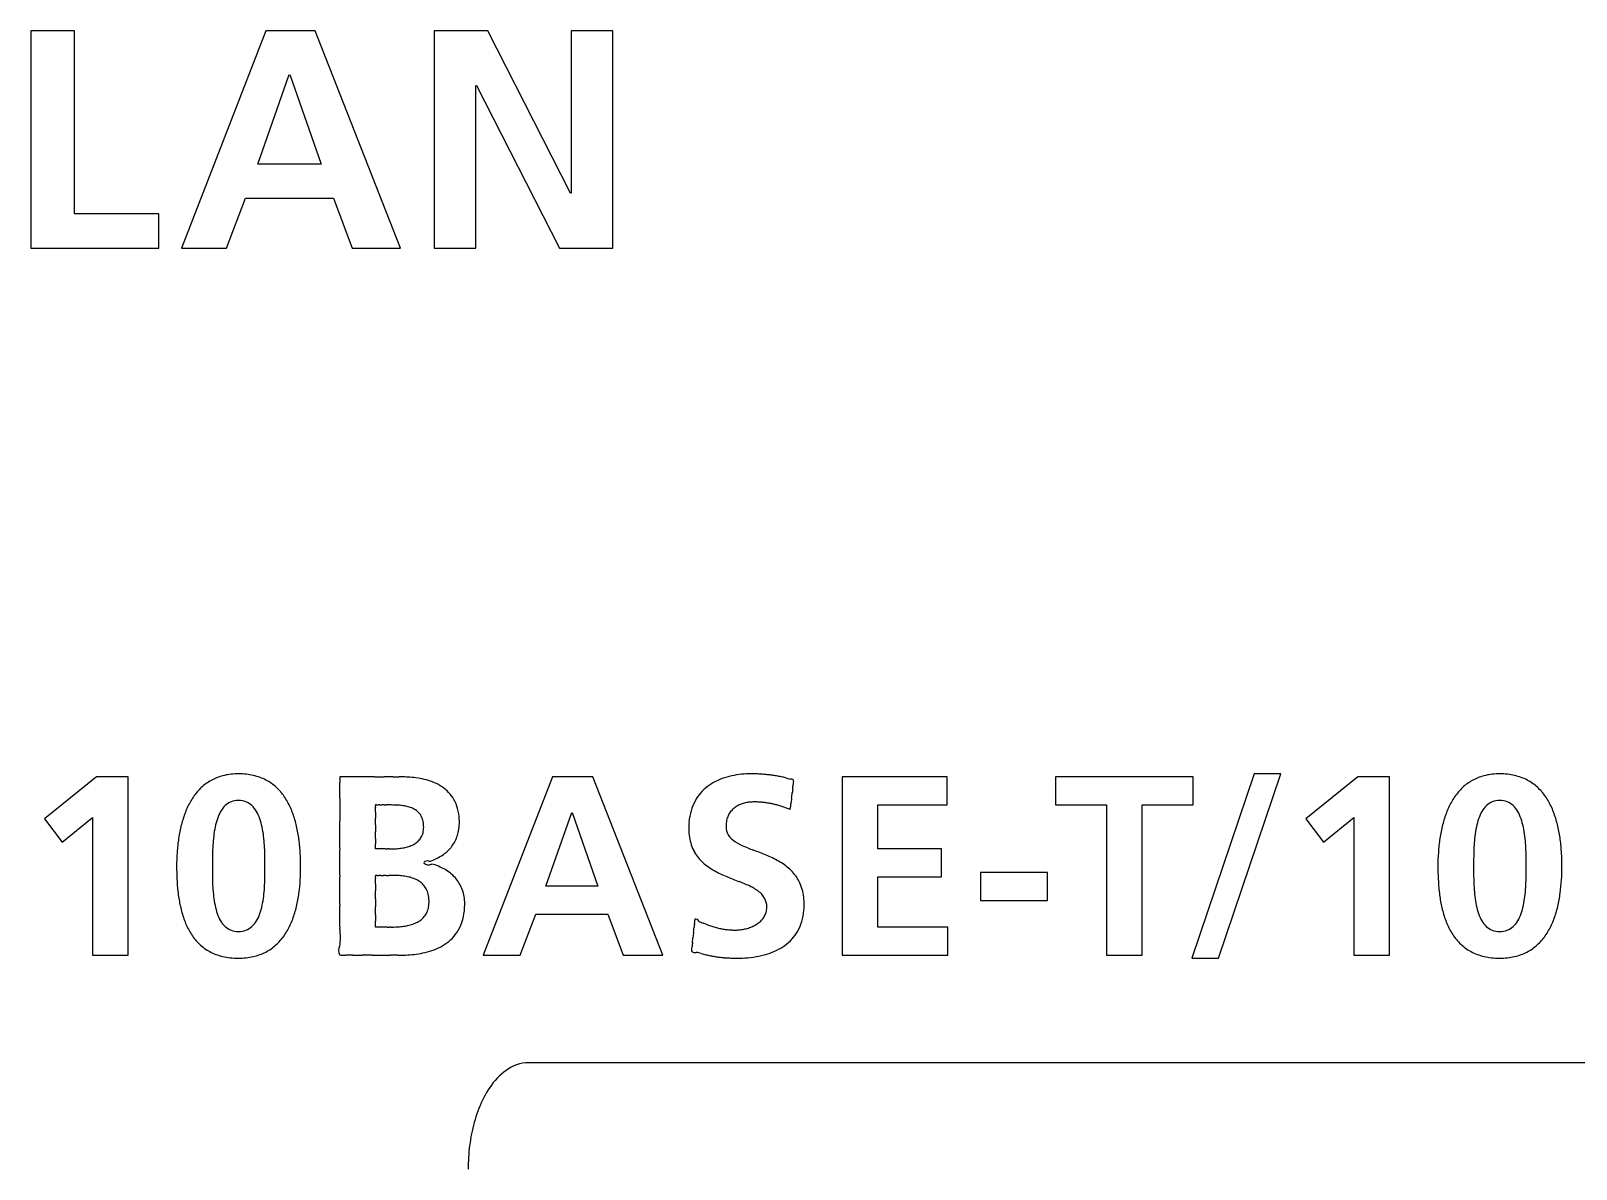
# Model space of a CAD drawing. Header units: millimetres. Extents: x -11 to 5160, y -11 to 2043.
# Drawn here: x 4484.84 to 4491.27, y 1661.94 to 1666.68 of the extents above; entities that cross this region are included whole.
import ezdxf

# ---------------------------------------------------------------- set-up
doc = ezdxf.new("R2010")
doc.units = ezdxf.units.MM

msp = doc.modelspace()

# ---------------------------------------------------------------- linework, layer by layer
at = {"color": 7, "linetype": 'Continuous'}
for p, q in [((4485.0175, 1666.6797), (4484.836, 1666.6797)), ((4484.836, 1666.6797), (4484.836, 1665.7751)), ((4485.0175, 1665.9177), (4485.0175, 1666.6797)), ((4485.8153, 1666.6797), (4485.4627, 1665.7751)), ((4486.02, 1666.6797), (4485.8153, 1666.6797)), ((4486.3751, 1665.7751), (4486.02, 1666.6797)), ((4486.7394, 1666.6797), (4486.5165, 1666.6797)), ((4486.5165, 1666.6797), (4486.5165, 1665.7751)), ((4487.0841, 1666.0033), (4486.7394, 1666.6797)), ((4487.0867, 1666.6797), (4487.0867, 1666.0033)), ((4487.2604, 1666.6797), (4487.0867, 1666.6797)), ((4487.2604, 1665.7751), (4487.2604, 1666.6797)), ((4485.7815, 1666.1249), (4485.9124, 1666.4982)), ((4485.915, 1666.4982), (4486.0459, 1666.1249)), ((4486.6902, 1665.7751), (4486.6902, 1666.4516)), ((4486.6902, 1666.4516), (4486.6928, 1666.4516)), ((4486.6928, 1666.4516), (4487.0387, 1665.7751)), ((4486.0459, 1666.1249), (4485.7815, 1666.1249)), ((4487.0867, 1666.0033), (4487.0841, 1666.0033)), ((4485.6507, 1665.7751), (4485.7297, 1665.9825)), ((4485.7297, 1665.9825), (4486.0965, 1665.9825)), ((4486.0965, 1665.9825), (4486.1742, 1665.7751)), ((4485.3687, 1665.9177), (4485.0175, 1665.9177)), ((4485.3687, 1665.7751), (4485.3687, 1665.9177)), ((4484.836, 1665.7751), (4485.3687, 1665.7751)), ((4485.4627, 1665.7751), (4485.6507, 1665.7751)), ((4486.1742, 1665.7751), (4486.3751, 1665.7751)), ((4486.5165, 1665.7751), (4486.6902, 1665.7751)), ((4487.0387, 1665.7751), (4487.2604, 1665.7751)), ((4485.1094, 1663.5719), (4484.8924, 1663.3976)), ((4485.2412, 1663.5719), (4485.1094, 1663.5719)), ((4485.2412, 1662.8298), (4485.2412, 1663.5719)), ((4486.1224, 1663.5719), (4486.1224, 1663.5478)), ((4486.1308, 1663.5719), (4486.1224, 1663.5719)), ((4486.226, 1663.5719), (4486.1308, 1663.5719)), ((4487.0093, 1663.5719), (4486.7199, 1662.8298)), ((4487.1773, 1663.5719), (4487.0093, 1663.5719)), ((4487.4685, 1662.8298), (4487.1773, 1663.5719)), ((4488.6539, 1663.5719), (4488.2159, 1663.5719)), ((4488.2159, 1663.5719), (4488.2159, 1662.8298)), ((4488.6539, 1663.4551), (4488.6539, 1663.5719)), ((4489.6783, 1663.5719), (4489.1042, 1663.5719)), ((4489.1042, 1663.5719), (4489.1042, 1663.4551)), ((4489.932, 1663.5848), (4489.6726, 1662.817)), ((4489.6783, 1663.4551), (4489.6783, 1663.5719)), ((4489.7833, 1662.817), (4490.0427, 1663.5848)), ((4490.0427, 1663.5848), (4489.932, 1663.5848)), ((4490.3639, 1663.5719), (4490.1469, 1663.3976)), ((4490.4956, 1663.5719), (4490.3639, 1663.5719)), ((4490.4956, 1662.8298), (4490.4956, 1663.5719)), ((4486.2713, 1663.4541), (4486.272, 1663.4551)), ((4487.9998, 1663.4358), (4488.0014, 1663.4508)), ((4488.3648, 1663.272), (4488.3648, 1663.4551)), ((4488.3648, 1663.4551), (4488.6539, 1663.4551)), ((4489.1042, 1663.4551), (4489.3168, 1663.4551)), ((4489.3168, 1663.4551), (4489.3168, 1662.8298)), ((4489.4657, 1662.8298), (4489.4657, 1663.4551)), ((4489.4657, 1663.4551), (4489.6783, 1663.4551)), ((4484.8924, 1663.3976), (4484.9669, 1663.3008)), ((4484.9669, 1663.3008), (4485.0924, 1663.4029)), ((4485.0924, 1663.4029), (4485.0924, 1662.8298)), ((4486.9816, 1663.1169), (4487.089, 1663.4231)), ((4487.0911, 1663.4231), (4487.1985, 1663.1169)), ((4490.1469, 1663.3976), (4490.2214, 1663.3008)), ((4490.2214, 1663.3008), (4490.3469, 1663.4029)), ((4490.3469, 1663.4029), (4490.3469, 1662.8298)), ((4486.2713, 1663.272), (4486.2713, 1663.2778)), ((4486.3045, 1663.272), (4486.2713, 1663.272)), ((4488.6295, 1663.272), (4488.3648, 1663.272)), ((4488.6295, 1663.1552), (4488.6295, 1663.272)), ((4489.0716, 1663.1744), (4488.792, 1663.1744)), ((4488.792, 1663.1744), (4488.792, 1663.0573)), ((4489.0716, 1663.0573), (4489.0716, 1663.1744)), ((4486.2713, 1663.1604), (4486.2721, 1663.1616)), ((4487.1985, 1663.1169), (4486.9816, 1663.1169)), ((4488.3648, 1662.9467), (4488.3648, 1663.1552)), ((4488.3648, 1663.1552), (4488.6295, 1663.1552)), ((4488.792, 1663.0573), (4489.0716, 1663.0573)), ((4486.8742, 1662.8298), (4486.939, 1662.9998)), ((4486.939, 1662.9998), (4487.2399, 1662.9998)), ((4487.2399, 1662.9998), (4487.3037, 1662.8298)), ((4486.2713, 1662.9467), (4486.2713, 1662.9535)), ((4486.3097, 1662.9467), (4486.2713, 1662.9467)), ((4488.6562, 1662.9467), (4488.3648, 1662.9467)), ((4488.6562, 1662.8298), (4488.6562, 1662.9467)), ((4485.0924, 1662.8298), (4485.2412, 1662.8298)), ((4486.2986, 1662.8298), (4486.3353, 1662.8298)), ((4486.7199, 1662.8298), (4486.8742, 1662.8298)), ((4487.3037, 1662.8298), (4487.4685, 1662.8298)), ((4488.2159, 1662.8298), (4488.6562, 1662.8298)), ((4489.3168, 1662.8298), (4489.4657, 1662.8298)), ((4489.6726, 1662.817), (4489.7833, 1662.817)), ((4490.3469, 1662.8298), (4490.4956, 1662.8298)), ((4494.2472, 1662.3814), (4486.9089, 1662.3814))]:
    msp.add_line(p, q, dxfattribs=at)
msp.add_lwpolyline([(4486.9089, 1662.3814), (4486.8963, 1662.3808), (4486.8839, 1662.3791), (4486.8715, 1662.3763), (4486.8592, 1662.3725), (4486.8477, 1662.3679), (4486.8366, 1662.3625), (4486.8259, 1662.3564), (4486.8156, 1662.3496), (4486.8057, 1662.3422), (4486.7962, 1662.3343), (4486.7871, 1662.3259), (4486.7785, 1662.3171), (4486.7703, 1662.3079), (4486.7624, 1662.2983), (4486.755, 1662.2885), (4486.7478, 1662.2784), (4486.7411, 1662.2681), (4486.7346, 1662.2575), (4486.7285, 1662.2468), (4486.7227, 1662.2359), (4486.7174, 1662.2252), (4486.7122, 1662.214), (4486.7072, 1662.2027), (4486.7026, 1662.1913), (4486.6982, 1662.1797), (4486.694, 1662.1681), (4486.6901, 1662.1564), (4486.6864, 1662.1446), (4486.683, 1662.1327), (4486.6798, 1662.1208), (4486.6769, 1662.1088), (4486.6741, 1662.0968), (4486.6716, 1662.0847), (4486.6693, 1662.0725), (4486.6673, 1662.0604), (4486.6654, 1662.0482), (4486.6637, 1662.0359), (4486.6623, 1662.024), (4486.661, 1662.0117), (4486.66, 1661.9994), (4486.6591, 1661.9871), (4486.6584, 1661.9748), (4486.658, 1661.9625), (4486.6577, 1661.9501), (4486.6576, 1661.9383)], dxfattribs=at)
for centre, radius, start, end in [((4485.6856, 1663.3796), 0.2034, 110.11625, 124.58246), ((4485.6949, 1663.3506), 0.2339, 96.14346, 109.802), ((4485.7011, 1663.3032), 0.2816, 83.44227, 96.36305), ((4485.7072, 1663.3391), 0.2453, 70.11651, 83.914), ((4485.7196, 1663.3771), 0.2054, 54.85442, 69.76752), ((4486.247, 812.2172), 851.3547, 89.99859, 90.00141), ((4486.2881, 1884.449), 220.8771, 269.994757, 270.005243), ((4486.3258, 1609.4699), 54.1021, 89.98146, 90.01854), ((4486.3562, 1675.5536), 11.9816, 269.93864, 270.06136), ((4486.3752, 1661.5924), 1.9795, 89.82083, 90.17917), ((4486.3801, 1663.0173), 0.5546, 87.32373, 89.87143), ((4486.3864, 1663.1678), 0.404, 82.37418, 87.21907), ((4486.3952, 1663.2295), 0.3417, 76.51867, 82.46181), ((4486.4125, 1663.3011), 0.268, 68.88975, 76.55241), ((4487.7879, 1663.3566), 0.2202, 116.94838, 127.27573), ((4487.8062, 1663.3205), 0.2606, 108.05325, 116.9469), ((4487.8227, 1663.2702), 0.3135, 100.49411, 108.06291), ((4487.8317, 1663.2244), 0.3602, 93.84834, 100.57), ((4487.8376, 1663.1205), 0.4643, 89.34427, 93.71489), ((4487.8372, 1662.935), 0.6497, 87.67851, 89.50017), ((4487.8373, 1662.926), 0.6588, 85.94179, 87.71279), ((4487.8411, 1662.9804), 0.6042, 84.03438, 85.93845), ((4487.8415, 1662.9861), 0.5985, 82.1169, 84.01347), ((4487.8571, 1663.0938), 0.4897, 79.91826, 82.20698), ((4487.7726, 1662.6513), 0.9402, 78.38956, 79.5674), ((4487.9286, 1663.3883), 0.1869, 73.88292, 79.74372), ((4488.0138, 1663.6533), 0.0917, 248.64728, 260.49007), ((4488.0015, 1663.5462), 0.0169, 44.3502, 99.67243), ((4487.9983, 1663.557), 0.0153, 343.47892, 3.58739), ((4490.9401, 1663.3796), 0.2034, 110.11625, 124.58246), ((4490.9493, 1663.3506), 0.2339, 96.14346, 109.802), ((4490.9555, 1663.3032), 0.2816, 83.44227, 96.36305), ((4490.9617, 1663.3391), 0.2453, 70.11651, 83.914), ((4490.9741, 1663.3771), 0.2054, 54.85442, 69.76752), ((4485.725, 1663.3424), 0.2578, 138.26192, 149.59471), ((4485.6924, 1663.3711), 0.2144, 124.7874, 138.16983), ((4485.7148, 1663.3719), 0.2124, 40.75205, 54.61383), ((4485.6822, 1663.3444), 0.255, 28.99535, 40.63958), ((3867.0357, 1663.5153), 619.0867, 359.996995, 0.003005), ((4486.4335, 1663.355), 0.2102, 59.17948, 68.92941), ((4486.4538, 1663.3892), 0.1704, 47.12664, 59.15969), ((4486.4656, 1663.4024), 0.1527, 33.19149, 46.97722), ((4487.768, 1663.3816), 0.1881, 139.10183, 151.47088), ((4487.7727, 1663.3769), 0.1947, 127.33205, 138.97605), ((4480.9789, 1664.2919), 7.0726, 353.45195, 353.61435), ((4489.8271, 1663.3087), 1.83, 173.23184, 173.83447), ((4487.5676, 1663.5829), 0.446, 352.47127, 354.59504), ((4488.1092, 1663.5358), 0.0976, 170.03971, 177.0266), ((4490.9795, 1663.3424), 0.2578, 138.26192, 149.59471), ((4490.9469, 1663.3711), 0.2144, 124.7874, 138.16983), ((4490.9693, 1663.3719), 0.2124, 40.75205, 54.61383), ((4490.9367, 1663.3444), 0.255, 28.99535, 40.63958), ((4485.8913, 1663.2641), 0.442, 158.63122, 165.81677), ((4485.791, 1663.3036), 0.3343, 149.58035, 158.67532), ((4485.7427, 1663.3604), 0.1346, 142.89691, 156.47345), ((4485.7051, 1663.3889), 0.0874, 123.62776, 142.95442), ((4485.699, 1663.3956), 0.0785, 100.90624, 122.60698), ((4485.7006, 1663.3884), 0.0858, 78.98262, 101.01738), ((4485.702, 1663.393), 0.0811, 57.95861, 79.33323), ((4485.6966, 1663.3874), 0.0886, 37.65957, 56.93339), ((4485.6607, 1663.3597), 0.134, 23.97678, 37.68462), ((4485.6129, 1663.3059), 0.3343, 19.84313, 29.01015), ((4665.1591, 1663.4356), 179.0367, 179.984883, 180.015117), ((4486.2871, 1663.4491), 0.0166, 162.4102, 197.5898), ((4486.6732, 1663.413), 0.4021, 178.23216, 181.76784), ((4486.1808, 1663.4347), 0.091, 354.09152, 5.90848), ((4486.2738, 1663.4506), 0.00481, 66.98929, 113.01071), ((4486.2789, 1663.4792), 0.0243, 262.51808, 277.48192), ((4486.2861, 1663.3502), 0.1049, 87.79426, 92.20574), ((4486.2946, 1663.8745), 0.4195, 269.38604, 270.61396), ((4486.3037, 1661.8578), 1.5973, 89.83727, 90.16273), ((4486.3124, 1669.3967), 5.9416, 269.95986, 270.04014), ((4486.3199, 1634.2327), 29.2224, 89.99339, 90.00661), ((4486.3254, 1646.1355), 17.3196, 89.99282, 90.00718), ((4486.3279, 1662.0188), 1.4362, 89.79226, 90.01292), ((4486.3318, 1662.8668), 0.5883, 87.7393, 89.87282), ((4486.3416, 1663.1098), 0.3451, 84.16514, 87.7757), ((4486.3544, 1663.2333), 0.2209, 78.73585, 84.21161), ((4486.369, 1663.3057), 0.147, 70.94043, 78.80366), ((4486.384, 1663.3487), 0.1015, 60.16259, 70.99563), ((4486.3962, 1663.3702), 0.0768, 46.22939, 60.10116), ((4486.4013, 1663.376), 0.0691, 30.24891, 45.93295), ((4486.4605, 1663.3998), 0.1584, 18.67884, 32.97084), ((4486.4203, 1663.3873), 0.2005, 5.58741, 18.38204), ((4487.8281, 1663.3626), 0.2514, 164.10959, 175.01087), ((4487.7799, 1663.3755), 0.2014, 151.58442, 163.89077), ((4487.8181, 1663.3759), 0.0846, 139.15435, 152.09017), ((4487.8208, 1663.3734), 0.0883, 127.12532, 139.03455), ((4487.828, 1663.3637), 0.1004, 116.72821, 127.06461), ((4487.8365, 1663.3468), 0.1194, 108.05627, 116.7409), ((4487.8439, 1663.3242), 0.1431, 100.85379, 108.0704), ((4487.8471, 1663.3095), 0.1581, 94.54557, 100.96244), ((4487.8498, 1663.2643), 0.2034, 89.50202, 94.31684), ((4487.8496, 1663.1396), 0.3281, 86.67564, 89.65415), ((4487.8474, 1663.0919), 0.3759, 84.1668, 86.76618), ((4487.8477, 1663.0956), 0.3721, 81.5194, 84.14342), ((4487.8462, 1663.0857), 0.3821, 78.9744, 81.52669), ((4487.8454, 1663.0814), 0.3865, 76.45485, 78.97354), ((4487.8445, 1663.0778), 0.3902, 73.96804, 76.45634), ((4487.8441, 1663.0762), 0.3918, 71.49922, 73.96863), ((4487.8445, 1663.0773), 0.3907, 69.03546, 71.50135), ((4487.8447, 1663.078), 0.39, 66.57576, 69.03272), ((4395.7535, 1673.915), 92.8395, 353.528249, 353.538057), ((4513.9744, 1660.5323), 26.1364, 173.51241, 173.5539), ((4491.1457, 1663.2641), 0.442, 158.63122, 165.81677), ((4491.0455, 1663.3036), 0.3343, 149.58035, 158.67532), ((4490.9971, 1663.3604), 0.1346, 142.89691, 156.47345), ((4490.9596, 1663.3889), 0.0874, 123.62777, 142.95442), ((4490.9535, 1663.3956), 0.0785, 100.90622, 122.60699), ((4490.955, 1663.3884), 0.0858, 78.98286, 101.01714), ((4490.9564, 1663.393), 0.0811, 57.95984, 79.33377), ((4490.9511, 1663.3874), 0.0886, 37.66093, 56.93462), ((4490.9152, 1663.3597), 0.134, 23.97778, 37.68591), ((4490.8674, 1663.3059), 0.3343, 19.84313, 29.01015), ((4486.0174, 1663.2317), 0.5723, 165.76335, 171.51647), ((4485.9528, 1663.2893), 0.357, 165.09473, 171.09834), ((4485.8235, 1663.3243), 0.223, 156.26362, 165.23801), ((4485.5824, 1663.324), 0.22, 15.06014, 24.17746), ((4485.4566, 1663.2892), 0.3505, 9.08372, 15.20322), ((4485.5051, 1663.2666), 0.449, 12.83765, 19.89419), ((4485.3622, 1663.2335), 0.5957, 7.44986, 12.88839), ((4435.6662, 1663.332), 50.4562, 359.93598, 0.06402), ((4484.6434, 1663.3864), 1.6279, 359.50287, 0.49713), ((4492.5177, 1663.3578), 6.2464, 179.8668, 180.1332), ((4486.3933, 1663.3719), 0.078, 14.68195, 29.88297), ((4486.3638, 1663.3645), 0.1085, 1.75972, 14.52676), ((4486.3675, 1663.3628), 0.1048, 349.81322, 2.76733), ((4486.444, 1663.3807), 0.177, 346.99937, 355.7469), ((4486.4038, 1663.3833), 0.2173, 355.8495, 6.2236), ((4487.8296, 1663.3592), 0.2531, 174.26002, 188.74071), ((4487.8103, 1663.3667), 0.0784, 175.19905, 200.42632), ((4487.8426, 1663.3675), 0.1106, 164.89146, 177.00456), ((4487.8266, 1663.3719), 0.094, 152.31449, 164.94404), ((4491.2719, 1663.2317), 0.5723, 165.76335, 171.51647), ((4491.2072, 1663.2893), 0.357, 165.09473, 171.09834), ((4491.0779, 1663.3243), 0.223, 156.26362, 165.23801), ((4490.8369, 1663.324), 0.22, 15.06081, 24.17844), ((4490.7111, 1663.2892), 0.3505, 9.08413, 15.20388), ((4490.7596, 1663.2666), 0.449, 12.83765, 19.89419), ((4490.6167, 1663.2335), 0.5957, 7.44986, 12.88839), ((4486.1745, 1663.2081), 0.7311, 171.50565, 176.10861), ((4486.3963, 1663.2368), 0.8039, 175.04487, 177.78185), ((4486.1371, 1663.2597), 0.5437, 171.01302, 175.0881), ((4485.2753, 1663.2595), 0.5344, 5.01851, 9.16618), ((4485.0327, 1663.2374), 0.7779, 2.24659, 5.07531), ((4485.1904, 1663.2105), 0.7691, 3.26034, 7.48566), ((4463.2897, 1663.3297), 22.9816, 359.9661, 0.0339), ((4567.6692, 1663.3047), 81.398, 179.992012, 180.007988), ((4486.3823, 1663.3797), 0.101, 294.31589, 305.09379), ((4486.395, 1663.3615), 0.0788, 305.13609, 318.58829), ((4486.4009, 1663.3559), 0.0706, 318.82325, 334.0396), ((4486.3954, 1663.3582), 0.0766, 334.34416, 349.50077), ((4486.4664, 1663.375), 0.1539, 328.18679, 337.55677), ((4486.4616, 1663.3769), 0.159, 337.59534, 346.91409), ((4487.7632, 1663.3488), 0.1859, 188.67925, 208.55397), ((4487.8079, 1663.3715), 0.0781, 204.37437, 232.37327), ((4487.8701, 1663.4501), 0.1783, 231.94634, 246.30061), ((4491.429, 1663.2081), 0.7311, 171.50565, 176.10861), ((4491.6508, 1663.2368), 0.8039, 175.04487, 177.78185), ((4491.3916, 1663.2597), 0.5437, 171.01302, 175.0881), ((4490.5297, 1663.2595), 0.5343, 5.01874, 9.16659), ((4490.2872, 1663.2374), 0.7779, 2.24669, 5.07554), ((4490.4449, 1663.2105), 0.7691, 3.26033, 7.48567), ((4486.2462, 1663.2014), 0.8031, 175.9777, 180.18623), ((4488.7711, 1663.2028), 3.1791, 179.48386, 180.07274), ((4486.8238, 1663.2198), 1.2317, 177.76069, 179.45547), ((4484.5064, 1663.2173), 1.3045, 0.62073, 2.22091), ((4484.052, 1663.2082), 1.7591, 359.69417, 0.75843), ((4485.0152, 1663.1999), 0.9446, 359.9313, 3.29863), ((4499.798, 1663.2157), 13.6758, 179.74906, 180.25094), ((4205.1551, 1663.2856), 281.1162, 359.998415, 0.001585), ((4486.3092, 1516.5919), 146.6802, 89.998173, 90.001827), ((4486.318, 1699.4981), 36.226, 269.9935, 270.0065), ((4486.3252, 1655.0961), 8.176, 89.97827, 90.02173), ((4486.3299, 1664.7293), 1.4572, 269.93487, 270.06513), ((4486.3313, 1663.7162), 0.4441, 270.03003, 271.6407), ((4486.3348, 1663.5949), 0.3228, 271.65093, 275.33207), ((4486.3415, 1663.5255), 0.2531, 275.27623, 279.99392), ((4486.3529, 1663.4615), 0.1881, 279.95101, 286.18542), ((4486.3671, 1663.413), 0.1375, 286.124, 294.36261), ((4486.0469, 1664.1836), 1.065, 296.38347, 297.80203), ((4486.4728, 1663.3631), 0.1406, 300.2181, 310.648), ((4486.456, 1663.3856), 0.1686, 309.99961, 318.51859), ((4486.4689, 1663.3734), 0.1509, 318.73401, 328.19417), ((4487.7562, 1663.3484), 0.1797, 209.52232, 227.99611), ((4488.1083, 1663.9659), 0.7464, 245.47167, 249.45674), ((4487.1813, 1661.5012), 1.8868, 67.64253, 69.35896), ((4487.7209, 1662.8129), 0.4685, 60.56152, 67.657), ((4491.5006, 1663.2014), 0.8031, 175.9777, 180.18623), ((4494.0256, 1663.2028), 3.1791, 179.48386, 180.07274), ((4492.0783, 1663.2198), 1.2317, 177.76069, 179.45547), ((4489.761, 1663.2173), 1.3045, 0.62075, 2.22102), ((4489.3066, 1663.2082), 1.759, 359.69416, 0.75847), ((4490.2696, 1663.1999), 0.9446, 359.93133, 3.2986), ((4486.3938, 1663.1947), 0.9507, 179.75624, 182.8351), ((4488.9718, 1663.1923), 3.3798, 179.88976, 180.43332), ((4486.8362, 1663.1764), 1.2441, 180.44532, 182.09483), ((4484.5037, 1663.1789), 1.3073, 357.89508, 359.46484), ((4483.9961, 1663.1883), 1.815, 359.31858, 0.33079), ((4485.0405, 1663.1982), 0.9193, 356.58589, 0.03817), ((4486.4871, 1663.2038), 0.0182, 66.87413, 138.89453), ((4486.4928, 1663.2335), 0.0277, 225.54538, 296.09678), ((4486.4909, 1663.2716), 0.0512, 273.73578, 304.82282), ((4486.5027, 1663.1497), 0.0589, 57.91898, 87.84676), ((4486.2534, 1662.5777), 0.6823, 63.27543, 65.71892), ((4486.4877, 1663.056), 0.1498, 50.28348, 61.03583), ((4486.4732, 1663.0357), 0.1747, 41.90126, 50.88477), ((4487.8063, 1663.4057), 0.2558, 228.25346, 241.0948), ((4487.924, 1663.6167), 0.4974, 240.96639, 247.6389), ((4487.8269, 1662.9997), 0.2538, 47.64822, 60.67511), ((4487.8739, 1663.0525), 0.1831, 29.02858, 47.38148), ((4491.6482, 1663.1947), 0.9507, 179.75624, 182.8351), ((4494.2263, 1663.1923), 3.3798, 179.88976, 180.43332), ((4492.0906, 1663.1764), 1.2441, 180.44532, 182.09483), ((4489.7584, 1663.1789), 1.307, 357.89424, 359.46434), ((4489.2512, 1663.1883), 1.8143, 359.31811, 0.33071), ((4490.2949, 1663.1982), 0.9193, 356.58616, 0.03822), ((4486.2769, 1663.1868), 0.8336, 182.68571, 186.39001), ((4486.3766, 1663.1594), 0.7843, 182.08035, 184.84149), ((4485.052, 1663.1592), 0.7586, 355.01037, 357.8652), ((4485.2189, 1663.1873), 0.7406, 352.24145, 356.60375), ((4482.5747, 1663.0981), 3.5482, 359.06683, 0.93317), ((4486.2892, 1663.1546), 0.0188, 161.84359, 198.15641), ((4486.7283, 1663.1121), 0.4573, 178.17462, 181.82538), ((4486.1684, 1663.1377), 0.1035, 353.89941, 6.10059), ((4486.2744, 1663.1561), 0.00591, 67.16913, 112.83087), ((4486.2806, 1663.1912), 0.0299, 262.57385, 277.42615), ((4486.2893, 1663.0327), 0.1289, 87.81063, 92.18937), ((4486.2998, 1663.6771), 0.5156, 269.39066, 270.60934), ((4486.3108, 1661.1952), 1.9664, 89.83875, 90.16125), ((4486.3214, 1670.6523), 7.4907, 269.96116, 270.03884), ((4486.3306, 1587.514), 75.6475, 89.996883, 90.003117), ((4486.3373, 1654.7553), 8.4063, 89.98196, 90.01804), ((4486.3403, 1662.3337), 0.8279, 89.5926, 90.02135), ((4486.3435, 1662.7514), 0.4101, 86.29883, 89.6259), ((4486.3515, 1662.8701), 0.2912, 81.73007, 86.35484), ((4486.3641, 1662.9558), 0.2045, 75.38135, 81.77019), ((4486.3789, 1663.0121), 0.1463, 66.85273, 75.43301), ((4486.3937, 1663.0467), 0.1087, 55.74263, 66.86809), ((4486.4048, 1663.0632), 0.0888, 42.21294, 55.64055), ((4486.4073, 1663.066), 0.0851, 27.45272, 41.95812), ((4486.3951, 1663.0602), 0.0986, 13.4326, 27.19493), ((4486.4863, 1663.0481), 0.1567, 31.81681, 41.70803), ((4486.4855, 1663.0477), 0.1576, 21.95936, 31.8144), ((4486.4857, 1663.0477), 0.1574, 11.91338, 21.96354), ((4488.8489, 1665.8633), 2.927, 247.62652, 248.73544), ((4487.5655, 1662.5622), 0.6149, 63.97407, 68.85055), ((4487.763, 1662.961), 0.1699, 49.38756, 64.79195), ((4487.8646, 1663.0509), 0.192, 8.55656, 28.09825), ((4491.5314, 1663.1868), 0.8336, 182.68571, 186.39001), ((4491.6311, 1663.1594), 0.7843, 182.08035, 184.84149), ((4490.3066, 1663.1592), 0.7586, 355.00935, 357.86437), ((4490.4733, 1663.1873), 0.7406, 352.24192, 356.60403), ((4486.0547, 1663.1619), 0.61, 186.38872, 191.55242), ((4485.9028, 1663.1303), 0.4548, 191.49085, 198.37438), ((4486.1204, 1663.1373), 0.5271, 184.79633, 188.93664), ((4485.9406, 1663.1085), 0.345, 188.85066, 194.9741), ((4485.468, 1663.1088), 0.3393, 344.70509, 350.93877), ((4485.2915, 1663.1378), 0.5182, 350.85566, 355.06848), ((4485.3778, 1663.1652), 0.5802, 346.7441, 352.28305), ((4486.9904, 1662.9902), 0.8694, 176.6999, 183.3001), ((4484.4202, 1663.081), 1.8511, 359.48668, 0.51332), ((4493.374, 1663.0473), 7.1027, 179.86246, 180.13754), ((4486.36, 1663.052), 0.1346, 1.66431, 13.33593), ((4486.3707, 1663.0503), 0.124, 350.25833, 2.58761), ((4486.4631, 1663.0438), 0.1803, 2.58065, 11.66714), ((4486.4077, 1663.0412), 0.2358, 350.44235, 2.5849), ((4487.8166, 1663.0241), 0.0871, 22.53083, 49.11996), ((4487.8236, 1663.03), 0.0784, 354.48948, 20.53001), ((4487.8038, 1663.041), 0.2536, 354.26306, 8.72993), ((4491.3091, 1663.1619), 0.61, 186.38872, 191.55242), ((4491.1572, 1663.1303), 0.4548, 191.49085, 198.37438), ((4491.3749, 1663.1373), 0.5271, 184.79633, 188.93664), ((4491.1951, 1663.1085), 0.345, 188.85066, 194.9741), ((4490.7225, 1663.1088), 0.3393, 344.70387, 350.9376), ((4490.546, 1663.1378), 0.5182, 350.85449, 355.06746), ((4490.6322, 1663.1652), 0.5802, 346.74464, 352.28353), ((4485.7881, 1663.0919), 0.3339, 198.31984, 207.48863), ((4485.816, 1663.0746), 0.2159, 194.83055, 203.98441), ((4485.7389, 1663.0398), 0.1312, 203.78187, 217.56731), ((4485.6642, 1663.0406), 0.1309, 321.86311, 335.75629), ((4485.5894, 1663.0751), 0.2133, 335.56361, 344.84818), ((4485.6178, 1663.094), 0.3293, 330.48295, 339.69913), ((4485.5146, 1663.1326), 0.4395, 339.65027, 346.79234), ((4460.1391, 1663.0143), 26.1322, 359.965, 0.035), ((4578.8284, 1662.985), 92.5571, 179.991752, 180.008248), ((4486.3944, 1663.0642), 0.11, 295.6609, 306.58098), ((4486.4073, 1663.0466), 0.0882, 306.64108, 320.0007), ((4486.4124, 1663.0419), 0.0812, 320.23425, 335.05778), ((4486.4049, 1663.045), 0.0894, 335.31652, 349.9386), ((4486.4291, 1663.0352), 0.2137, 337.83616, 351.0856), ((4487.4733, 1662.9826), 0.1287, 351.42995, 356.76818), ((4487.619, 1662.9758), 0.0173, 166.68843, 181.5097), ((4487.6029, 1662.9603), 0.0195, 33.53345, 92.00002), ((4487.8165, 1663.0348), 0.0873, 313.42078, 325.90216), ((4487.8251, 1663.0287), 0.0768, 326.0159, 340.28294), ((4487.8228, 1663.0291), 0.0791, 340.61796, 355.20462), ((4487.8168, 1663.037), 0.2403, 343.68194, 354.91522), ((4491.0426, 1663.0919), 0.3339, 198.31984, 207.48863), ((4491.0705, 1663.0746), 0.2159, 194.83055, 203.98441), ((4490.9933, 1663.0398), 0.1312, 203.78187, 217.56731), ((4490.9187, 1663.0406), 0.1309, 321.86219, 335.7551), ((4490.8439, 1663.0751), 0.2133, 335.56244, 344.84695), ((4490.8723, 1663.094), 0.3293, 330.4833, 339.69963), ((4490.769, 1663.1326), 0.4395, 339.65077, 346.79288), ((4485.7155, 1663.054), 0.252, 207.46766, 219.33161), ((4485.7038, 1663.0128), 0.087, 217.5519, 236.9153), ((4485.6987, 1663.0075), 0.0798, 237.94128, 259.3829), ((4485.7005, 1663.0159), 0.0884, 259.20987, 280.79013), ((4485.7022, 1663.0101), 0.0824, 280.40328, 301.53166), ((4485.6978, 1663.0142), 0.0882, 302.55655, 321.85011), ((4485.6842, 1663.0564), 0.253, 318.86279, 330.49349), ((4485.9325, 1662.9035), 0.1934, 349.0646, 10.9354), ((4166.6159, 1662.9626), 319.6554, 359.998363, 0.001637), ((4486.3151, 1516.7889), 146.1577, 89.997878, 90.002122), ((4486.3253, 1699.0437), 36.097, 269.99246, 270.00754), ((4486.3336, 1654.7998), 8.1469, 89.97476, 90.02524), ((4486.3391, 1664.3987), 1.452, 269.92437, 270.07563), ((4486.3408, 1663.3898), 0.4431, 270.03893, 271.81834), ((4486.3443, 1663.2735), 0.3268, 271.83888, 275.83103), ((4486.3513, 1663.2083), 0.2612, 275.77057, 280.77853), ((4486.3634, 1663.1453), 0.197, 280.73771, 287.25874), ((4486.3785, 1663.0971), 0.1465, 287.20258, 295.69402), ((4486.4647, 1663.0231), 0.1764, 309.4476, 322.83665), ((4486.4657, 1663.0215), 0.1747, 323.02922, 337.45767), ((4492.1132, 1662.4476), 4.5419, 173.96059, 174.23753), ((4485.2798, 1663.1753), 2.3302, 353.84422, 354.35391), ((4488.1988, 1662.8928), 0.6024, 173.27136, 174.92677), ((4487.6519, 1663.0198), 0.0587, 236.06735, 254.82578), ((4487.4097, 1662.3699), 0.635, 67.33813, 69.07105), ((4487.7486, 1663.2011), 0.2626, 248.96223, 253.16103), ((4487.7949, 1663.3425), 0.4115, 252.69745, 255.37796), ((4487.775, 1663.2691), 0.3354, 255.50872, 258.79494), ((4487.774, 1663.2631), 0.3293, 258.75006, 262.09306), ((4487.7722, 1663.2509), 0.3169, 262.12852, 265.59605), ((4487.7695, 1663.2099), 0.2758, 265.4963, 269.47615), ((4487.769, 1663.1348), 0.2007, 269.41486, 274.82844), ((4487.7699, 1663.1163), 0.1822, 275.05076, 281.26651), ((4487.77, 1663.1177), 0.1836, 281.14368, 287.45224), ((4487.7769, 1663.096), 0.1609, 287.42101, 294.62346), ((4487.7883, 1663.0714), 0.1337, 294.56561, 303.09111), ((4487.8028, 1663.0493), 0.1072, 303.05007, 313.4129), ((4487.8709, 1663.02), 0.1834, 317.8817, 330.61246), ((4487.8618, 1663.0246), 0.1936, 330.74892, 343.45321), ((4490.9699, 1663.054), 0.252, 207.46766, 219.33161), ((4490.9583, 1663.0128), 0.087, 217.5519, 236.9153), ((4490.9532, 1663.0075), 0.0798, 237.94127, 259.38291), ((4490.955, 1663.0159), 0.0884, 259.20991, 280.79009), ((4490.9567, 1663.0101), 0.0824, 280.40326, 301.53128), ((4490.9523, 1663.0143), 0.0882, 302.55609, 321.8492), ((4490.9387, 1663.0564), 0.253, 318.86288, 330.49383), ((4485.6819, 1663.0271), 0.209, 219.45496, 233.74311), ((4485.6781, 1663.0235), 0.2038, 234.01854, 249.40505), ((4485.7193, 1663.0254), 0.2062, 290.00452, 304.75157), ((4485.7152, 1663.0299), 0.2122, 304.9858, 318.7492), ((4486.1505, 1662.8491), 0.0333, 147.85191, 212.14809), ((4486.4049, 1663.1461), 0.3143, 281.82635, 288.94716), ((4486.4257, 1663.0862), 0.2509, 288.8985, 297.97648), ((4486.4484, 1663.0434), 0.2024, 297.97008, 309.34022), ((4487.6066, 1662.8469), 0.0183, 164.88638, 183.31175), ((4487.6024, 1662.8612), 0.0208, 227.42956, 284.03394), ((4487.4737, 1662.8701), 0.1167, 350.89776, 357.30037), ((4488.1193, 1662.8191), 0.531, 173.12227, 175.07585), ((4485.5402, 1663.1053), 2.064, 353.80649, 354.39164), ((4487.8197, 1663.1043), 0.2827, 286.80389, 295.51085), ((4487.8429, 1663.0557), 0.2289, 295.50706, 305.83745), ((4487.8625, 1663.0282), 0.1951, 305.89317, 317.74281), ((4490.9364, 1663.0271), 0.209, 219.45496, 233.74311), ((4490.9326, 1663.0235), 0.2038, 234.01854, 249.40505), ((4490.9738, 1663.0254), 0.2062, 290.00424, 304.75138), ((4490.9696, 1663.0299), 0.2122, 304.98563, 318.74927), ((4485.6924, 1663.0662), 0.2488, 249.77444, 263.89252), ((4485.7, 1663.1145), 0.2976, 263.42663, 276.34476), ((4485.7071, 1663.0631), 0.2457, 276.01858, 289.67575), ((4486.1306, 1662.8482), 0.0187, 243.92215, 259.57313), ((4486.137, 1662.9003), 0.0712, 262.12652, 277.87348), ((4486.1621, 1662.4772), 0.3529, 87.49685, 92.50315), ((4486.1967, 1664.3311), 1.5015, 269.27099, 270.72901), ((4486.2366, 1656.8648), 5.965, 89.79997, 90.20003), ((4486.278, 1686.7919), 23.9621, 269.95079, 270.04921), ((4486.3495, 1642.2343), 20.5955, 89.96054, 90.03946), ((4486.3717, 1666.4118), 3.582, 269.87148, 270.12852), ((4486.3792, 1663.4802), 0.6504, 270.04874, 271.63216), ((4486.3844, 1663.2574), 0.4275, 271.78855, 276.43262), ((4486.3895, 1663.2187), 0.3885, 276.32458, 281.8552), ((4487.5977, 1662.7561), 0.0855, 68.90035, 83.4578), ((4487.6948, 1663.0737), 0.247, 254.41481, 259.07687), ((4488.1449, 1665.1038), 2.3263, 257.66738, 258.13879), ((4487.7637, 1663.3043), 0.4868, 258.51824, 260.73304), ((4487.7657, 1663.3133), 0.4961, 260.66617, 262.87674), ((4487.764, 1663.3027), 0.4853, 262.92732, 265.30221), ((4487.7705, 1663.3843), 0.5672, 265.31998, 267.51771), ((4487.7761, 1663.5103), 0.6933, 267.50935, 269.49808), ((4487.777, 1663.3974), 0.5805, 269.30525, 273.3528), ((4487.7849, 1663.2511), 0.4339, 273.43981, 279.64925), ((4487.7984, 1663.1746), 0.3562, 279.58362, 286.82195), ((4490.9469, 1663.0662), 0.2488, 249.77443, 263.89252), ((4490.9545, 1663.1145), 0.2976, 263.42669, 276.34469), ((4490.9616, 1663.0631), 0.2458, 276.01844, 289.67547)]:
    msp.add_arc(centre, radius, start, end, dxfattribs=at)

doc.saveas('drawing.dxf')
